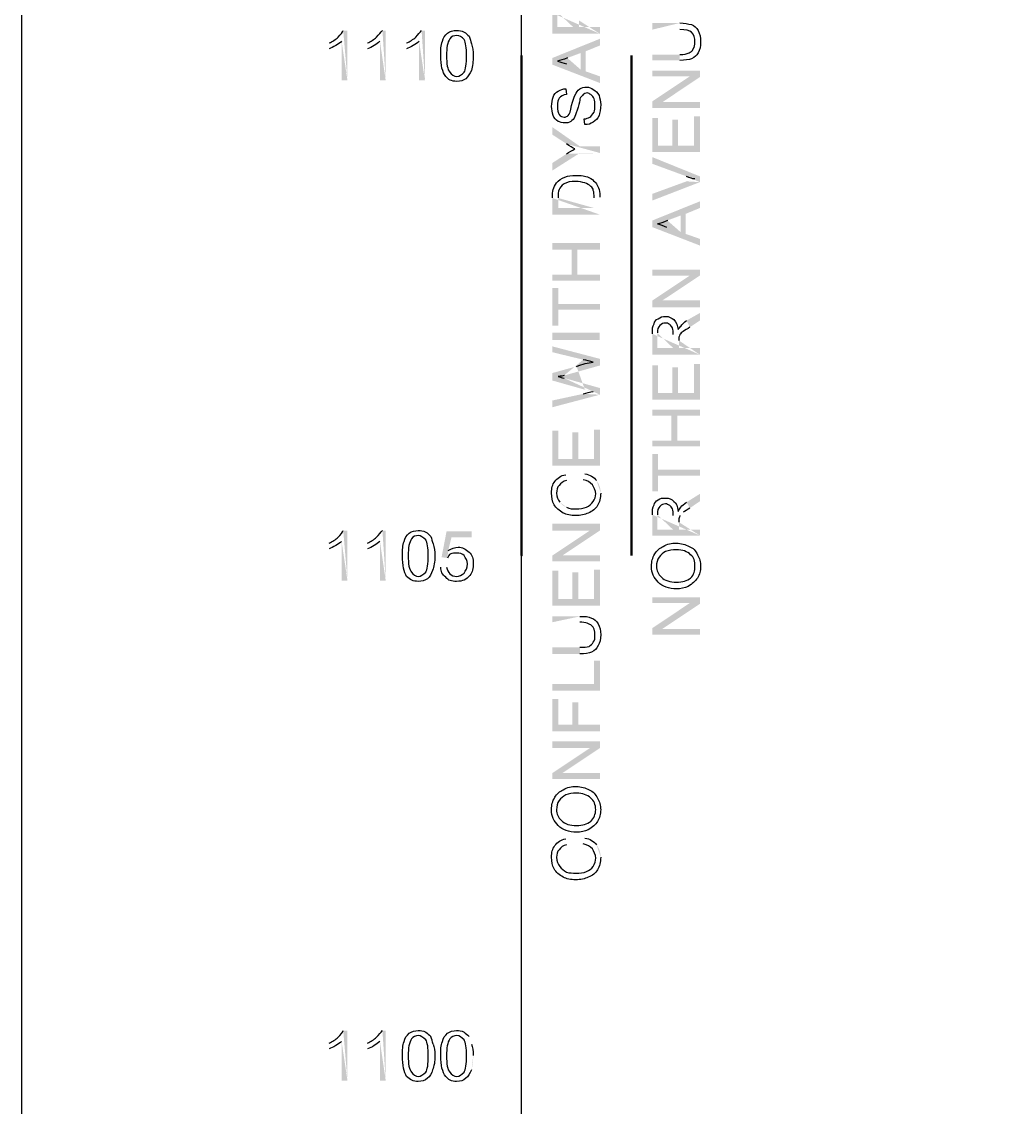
# Model space of a CAD drawing. Header units: feet. Extents: x -88.4 to -52.7, y -30 to -2.4.
# Drawn here: x -69 to -67.05, y -5.806 to -3.632 of the extents above; entities that cross this region are included whole.
import ezdxf

# ---------------------------------------------------------------- set-up
doc = ezdxf.new("R2010")
doc.units = ezdxf.units.FT
doc.header["$LTSCALE"] = 0.3
doc.header["$MEASUREMENT"] = 0
doc.layers.add('PDF_Geometry', color=7, linetype='Continuous')
doc.layers.add('PDF_Solid Fills', color=7, linetype='Continuous')

msp = doc.modelspace()

# ---------------------------------------------------------------- hatches: boundary and pattern name
at = {"layer": 'PDF_Solid Fills', "transparency": 33554559}
h = msp.add_hatch(color=256, dxfattribs=at)
h.paths.add_polyline_path([(-67.8421, -3.6564), (-67.9372, -3.6564), (-67.9372, -3.6147)], flags=0)
h.paths.add_polyline_path([(-67.9339, -3.5947, 0.082095), (-67.9372, -3.6147)], flags=0)
h.paths.add_polyline_path([(-67.8688, -3.5897), (-67.8421, -3.5729), (-67.8421, -3.588), (-67.8621, -3.6013)], flags=0)
h.paths.add_polyline_path([(-67.8838, -3.6297), (-67.8838, -3.643), (-67.8421, -3.643), (-67.8421, -3.6564)], flags=0)
h.paths.add_polyline_path([(-67.8955, -3.643), (-67.8955, -3.6163)], flags=0)
h.paths.add_polyline_path([(-67.9272, -3.613), (-67.9272, -3.643), (-67.8955, -3.643)], flags=0)
h = msp.add_hatch(color=256, dxfattribs=at)
h.paths.add_polyline_path([(-68.3475, -3.7499), (-68.3593, -3.7499), (-68.3593, -3.6714)], flags=0)
h.paths.add_polyline_path([(-68.3843, -3.6864), (-68.3843, -3.6748)], flags=0)
h.paths.add_polyline_path([(-68.356, -3.6498), (-68.3475, -3.6498), (-68.3475, -3.7499)], flags=0)
h = msp.add_hatch(color=256, dxfattribs=at)
h.paths.add_polyline_path([(-68.2709, -3.7499), (-68.2825, -3.7499), (-68.2825, -3.6714)], flags=0)
h.paths.add_polyline_path([(-68.3075, -3.6864), (-68.3075, -3.6748)], flags=0)
h.paths.add_polyline_path([(-68.2775, -3.6498), (-68.2709, -3.6498), (-68.2709, -3.7499)], flags=0)
h = msp.add_hatch(color=256, dxfattribs=at)
h.paths.add_polyline_path([(-68.1924, -3.7499), (-68.2041, -3.7499), (-68.2041, -3.6714)], flags=0)
h.paths.add_polyline_path([(-68.2291, -3.6864), (-68.2291, -3.6748)], flags=0)
h.paths.add_polyline_path([(-68.1991, -3.6498), (-68.1924, -3.6498), (-68.1924, -3.7499)], flags=0)
h = msp.add_hatch(color=256, dxfattribs=at)
h.paths.add_polyline_path([(-67.737, -3.6481), (-67.737, -3.6347), (-67.682, -3.6347)], flags=0)
h.paths.add_polyline_path([(-67.682, -3.7098), (-67.737, -3.7098), (-67.737, -3.6981), (-67.682, -3.6981)], flags=0)
h.paths.add_polyline_path([(-67.682, -3.6481), (-67.737, -3.6481)], flags=0)
h = msp.add_hatch(color=256, dxfattribs=at)
h.paths.add_polyline_path([(-67.8421, -3.7549), (-67.9372, -3.7182), (-67.9372, -3.7048), (-67.8421, -3.6664), (-67.8421, -3.6798), (-67.8705, -3.6914), (-67.8705, -3.7316), (-67.8421, -3.7416)], flags=0)
h.paths.add_polyline_path([(-67.8805, -3.7282), (-67.8805, -3.6948), (-67.9072, -3.7048)], flags=0)
h.paths.add_polyline_path([(-67.9089, -3.7166), (-67.8805, -3.7282)], flags=0)
for points in [[(-67.6419, -3.805), (-67.737, -3.805), (-67.737, -3.7917), (-67.6619, -3.7416), (-67.737, -3.7416), (-67.737, -3.7299), (-67.6419, -3.7299), (-67.6419, -3.7432), (-67.717, -3.7933), (-67.6419, -3.7933)], [(-67.6419, -3.8934), (-67.737, -3.8934), (-67.737, -3.825), (-67.7254, -3.825), (-67.7254, -3.8801), (-67.697, -3.8801), (-67.697, -3.8283), (-67.6854, -3.8283), (-67.6854, -3.8801), (-67.6536, -3.8801), (-67.6536, -3.8217), (-67.6419, -3.8217)], [(-67.8421, -4.1505), (-67.9372, -4.1505), (-67.9372, -4.1388), (-67.8988, -4.1388), (-67.8988, -4.0887), (-67.9372, -4.0887), (-67.9372, -4.0754), (-67.8421, -4.0754), (-67.8421, -4.0887), (-67.8871, -4.0887), (-67.8871, -4.1388), (-67.8421, -4.1388)], [(-67.6419, -4.2039), (-67.737, -4.2039), (-67.737, -4.1905), (-67.6619, -4.1405), (-67.737, -4.1405), (-67.737, -4.1288), (-67.6419, -4.1288), (-67.6419, -4.1405), (-67.717, -4.1905), (-67.6419, -4.1905)], [(-67.8421, -4.2089), (-67.9256, -4.2089), (-67.9256, -4.2406), (-67.9372, -4.2406), (-67.9372, -4.1655), (-67.9256, -4.1655), (-67.9256, -4.1973), (-67.8421, -4.1973)], [(-67.6419, -4.3892), (-67.737, -4.3892), (-67.737, -4.3207), (-67.7254, -4.3207), (-67.7254, -4.3758), (-67.697, -4.3758), (-67.697, -4.3241), (-67.6854, -4.3241), (-67.6854, -4.3758), (-67.6536, -4.3758), (-67.6536, -4.3174), (-67.6419, -4.3174)], [(-67.6419, -4.4827), (-67.737, -4.4827), (-67.737, -4.471), (-67.6987, -4.471), (-67.6987, -4.4209), (-67.737, -4.4209), (-67.737, -4.4093), (-67.6419, -4.4093), (-67.6419, -4.4209), (-67.687, -4.4209), (-67.687, -4.471), (-67.6419, -4.471)], [(-67.8421, -4.521), (-67.9372, -4.521), (-67.9372, -4.4509), (-67.9256, -4.4509), (-67.9256, -4.5077), (-67.8971, -4.5077), (-67.8971, -4.4543), (-67.8855, -4.4543), (-67.8855, -4.5077), (-67.8538, -4.5077), (-67.8538, -4.4493), (-67.8421, -4.4493)], [(-67.6419, -4.5411), (-67.7254, -4.5411), (-67.7254, -4.5728), (-67.737, -4.5728), (-67.737, -4.4977), (-67.7254, -4.4977), (-67.7254, -4.5295), (-67.6419, -4.5295)], [(-67.8421, -4.713), (-67.9372, -4.713), (-67.9372, -4.7012), (-67.8621, -4.6512), (-67.9372, -4.6512), (-67.9372, -4.6378), (-67.8421, -4.6378), (-67.8421, -4.6512), (-67.9172, -4.7012), (-67.8421, -4.7012)], [(-67.8421, -4.8014), (-67.9372, -4.8014), (-67.9372, -4.7313), (-67.9256, -4.7313), (-67.9256, -4.7881), (-67.8971, -4.7881), (-67.8971, -4.7347), (-67.8855, -4.7347), (-67.8855, -4.7881), (-67.8538, -4.7881), (-67.8538, -4.7297), (-67.8421, -4.7297)], [(-67.6419, -4.8599), (-67.737, -4.8599), (-67.737, -4.8466), (-67.6619, -4.7964), (-67.737, -4.7964), (-67.737, -4.7848), (-67.6419, -4.7848), (-67.6419, -4.7981), (-67.717, -4.8482), (-67.6419, -4.8482)], [(-67.8421, -4.9718), (-67.9372, -4.9718), (-67.9372, -4.9584), (-67.8538, -4.9584), (-67.8538, -4.9117), (-67.8421, -4.9117)], [(-67.8421, -5.0535), (-67.9372, -5.0535), (-67.9372, -4.9884), (-67.9256, -4.9884), (-67.9256, -5.0402), (-67.8971, -5.0402), (-67.8971, -4.9951), (-67.8855, -4.9951), (-67.8855, -5.0402), (-67.8421, -5.0402)], [(-67.8421, -5.1487), (-67.9372, -5.1487), (-67.9372, -5.137), (-67.8621, -5.087), (-67.9372, -5.087), (-67.9372, -5.0735), (-67.8421, -5.0735), (-67.8421, -5.087), (-67.9172, -5.137), (-67.8421, -5.137)]]:
    msp.add_hatch(color=256, dxfattribs=at).paths.add_polyline_path(points)
h = msp.add_hatch(color=256, dxfattribs=at)
h.paths.add_polyline_path([(-67.8421, -3.8951), (-67.8821, -3.8951), (-67.9372, -3.9302), (-67.9372, -3.9151), (-67.9089, -3.8968)], flags=0)
h.paths.add_polyline_path([(-67.9089, -3.8768), (-67.9372, -3.8584), (-67.9372, -3.8433), (-67.8821, -3.8818), (-67.8421, -3.8818), (-67.8421, -3.8951)], flags=0)
h = msp.add_hatch(color=256, dxfattribs=at)
h.paths.add_polyline_path([(-67.6419, -3.9535), (-67.737, -3.9903), (-67.737, -3.9769), (-67.6686, -3.9519)], flags=0)
h.paths.add_polyline_path([(-67.6686, -3.9519, 0.02074), (-67.6519, -3.9469)], flags=0)
h.paths.add_polyline_path([(-67.6686, -3.9419), (-67.737, -3.9168), (-67.737, -3.9034), (-67.6419, -3.9419), (-67.6419, -3.9535)], flags=0)
h = msp.add_hatch(color=256, dxfattribs=at)
h.paths.add_polyline_path([(-67.8421, -4.0186), (-67.9372, -4.0186), (-67.9372, -3.9852)], flags=0)
h.paths.add_polyline_path([(-67.8421, -3.9835), (-67.8421, -4.0186)], flags=0)
h.paths.add_polyline_path([(-67.8538, -4.0053), (-67.8538, -3.9852)], flags=0)
h.paths.add_polyline_path([(-67.9256, -3.9852), (-67.9256, -4.0053), (-67.8538, -4.0053)], flags=0)
h = msp.add_hatch(color=256, dxfattribs=at)
h.paths.add_polyline_path([(-67.6419, -4.0804), (-67.737, -4.0436), (-67.737, -4.0303), (-67.6419, -3.992), (-67.6419, -4.0053), (-67.6703, -4.017), (-67.6703, -4.0571), (-67.6419, -4.0671)], flags=0)
h.paths.add_polyline_path([(-67.6803, -4.0536), (-67.6803, -4.0203), (-67.707, -4.0303)], flags=0)
h.paths.add_polyline_path([(-67.7087, -4.0436), (-67.6803, -4.0536)], flags=0)
h = msp.add_hatch(color=256, dxfattribs=at)
h.paths.add_polyline_path([(-67.6419, -4.2991), (-67.737, -4.2991), (-67.737, -4.2573)], flags=0)
h.paths.add_polyline_path([(-67.6686, -4.2306), (-67.6419, -4.2156), (-67.6419, -4.2306), (-67.6619, -4.2439)], flags=0)
h.paths.add_polyline_path([(-67.6837, -4.2707), (-67.6837, -4.2857), (-67.6419, -4.2857), (-67.6419, -4.2991)], flags=0)
h.paths.add_polyline_path([(-67.6954, -4.2857), (-67.6954, -4.2589)], flags=0)
h.paths.add_polyline_path([(-67.727, -4.2556), (-67.727, -4.2857), (-67.6954, -4.2857)], flags=0)
h = msp.add_hatch(color=256, dxfattribs=at)
h.paths.add_polyline_path([(-67.8421, -4.3792), (-67.9372, -4.4043), (-67.9372, -4.3908), (-67.8755, -4.3775)], flags=0)
h.paths.add_polyline_path([(-67.8721, -4.3692, 0.018026), (-67.8555, -4.3725)], flags=0)
h.paths.add_polyline_path([(-67.8721, -4.3692), (-67.9372, -4.3508), (-67.9372, -4.3358), (-67.8888, -4.3224)], flags=0)
h.paths.add_polyline_path([(-67.8755, -4.3091), (-67.9372, -4.2941), (-67.9372, -4.2824), (-67.8421, -4.3074), (-67.8421, -4.3207), (-67.9139, -4.3408)], flags=0)
h.paths.add_polyline_path([(-67.9139, -4.3458), (-67.8421, -4.3658), (-67.8421, -4.3792)], flags=0)
h = msp.add_hatch(color=256, dxfattribs=at)
h.paths.add_polyline_path([(-67.8755, -4.5495), (-67.8721, -4.5378)], flags=0)
h.paths.add_polyline_path([(-67.8405, -4.5761, 0.165326), (-67.8488, -4.5511)], flags=0)
h.paths.add_polyline_path([(-67.9106, -4.5395), (-67.9089, -4.5511)], flags=0)
h.paths.add_polyline_path([(-67.9222, -4.5945, 0.164382), (-67.9089, -4.6046)], flags=0)
h = msp.add_hatch(color=256, dxfattribs=at)
h.paths.add_polyline_path([(-67.6419, -4.6612), (-67.737, -4.6612), (-67.737, -4.6196)], flags=0)
h.paths.add_polyline_path([(-67.6686, -4.5945), (-67.6419, -4.5778), (-67.6419, -4.5928), (-67.6619, -4.6062)], flags=0)
h.paths.add_polyline_path([(-67.682, -4.6212, 0.007453), (-67.6752, -4.6146)], flags=0)
h.paths.add_polyline_path([(-67.6837, -4.6346), (-67.6837, -4.6496), (-67.6419, -4.6496), (-67.6419, -4.6612)], flags=0)
h.paths.add_polyline_path([(-67.6954, -4.6496), (-67.6954, -4.6212)], flags=0)
h.paths.add_polyline_path([(-67.727, -4.6196), (-67.727, -4.6496), (-67.6954, -4.6496)], flags=0)
h = msp.add_hatch(color=256, dxfattribs=at)
h.paths.add_polyline_path([(-68.3475, -4.7514), (-68.3593, -4.7514), (-68.3593, -4.673)], flags=0)
h.paths.add_polyline_path([(-68.3843, -4.688), (-68.3843, -4.6763)], flags=0)
h.paths.add_polyline_path([(-68.356, -4.6513), (-68.3475, -4.6513), (-68.3475, -4.7514)], flags=0)
h = msp.add_hatch(color=256, dxfattribs=at)
h.paths.add_polyline_path([(-68.2709, -4.7514), (-68.2825, -4.7514), (-68.2825, -4.673)], flags=0)
h.paths.add_polyline_path([(-68.3075, -4.688), (-68.3075, -4.6763)], flags=0)
h.paths.add_polyline_path([(-68.2775, -4.6513), (-68.2709, -4.6513), (-68.2709, -4.7514)], flags=0)
h = msp.add_hatch(color=256, dxfattribs=at)
h.paths.add_polyline_path([(-68.1608, -4.7247), (-68.1491, -4.7247)], flags=0)
h.paths.add_polyline_path([(-68.1474, -4.7063), (-68.1591, -4.7047), (-68.1491, -4.6529), (-68.099, -4.6529), (-68.099, -4.6646), (-68.1391, -4.6646), (-68.1458, -4.6913)], flags=0)
h = msp.add_hatch(color=256, dxfattribs=at)
h.paths.add_polyline_path([(-67.9372, -4.8349), (-67.9372, -4.8232), (-67.8821, -4.8232)], flags=0)
h.paths.add_polyline_path([(-67.8821, -4.8983), (-67.9372, -4.8983), (-67.9372, -4.885), (-67.8821, -4.885)], flags=0)
h.paths.add_polyline_path([(-67.8821, -4.8349), (-67.9372, -4.8349)], flags=0)
h = msp.add_hatch(color=256, dxfattribs=at)
h.paths.add_polyline_path([(-67.8755, -5.2788), (-67.8721, -5.2672)], flags=0)
h.paths.add_polyline_path([(-67.8405, -5.3056, 0.163681), (-67.8488, -5.2805)], flags=0)
h.paths.add_polyline_path([(-67.9106, -5.2688), (-67.9089, -5.2805)], flags=0)
h = msp.add_hatch(color=256, dxfattribs=at)
h.paths.add_polyline_path([(-68.3475, -5.7529), (-68.3593, -5.7529), (-68.3593, -5.6745)], flags=0)
h.paths.add_polyline_path([(-68.3843, -5.6895), (-68.3843, -5.6778)], flags=0)
h.paths.add_polyline_path([(-68.356, -5.6528), (-68.3475, -5.6528), (-68.3475, -5.7529)], flags=0)
h = msp.add_hatch(color=256, dxfattribs=at)
h.paths.add_polyline_path([(-68.2709, -5.7529), (-68.2825, -5.7529), (-68.2825, -5.6745)], flags=0)
h.paths.add_polyline_path([(-68.3075, -5.6895), (-68.3075, -5.6778)], flags=0)
h.paths.add_polyline_path([(-68.2775, -5.6528), (-68.2709, -5.6528), (-68.2709, -5.7529)], flags=0)
h = msp.add_hatch(color=256, dxfattribs=at)
h.paths.add_polyline_path([(-68.099, -5.6796, 0.001543), (-68.104, -5.6645)], flags=0)
h.paths.add_polyline_path([(-68.099, -5.7312, 0.059811), (-68.0957, -5.7029)], flags=0)

# ---------------------------------------------------------------- linework, layer by layer
at = {"layer": 'PDF_Geometry', "lineweight": 25}
for points in [[(-68.9998, -12.4632), (-68.9998, -2.4479), (-53.4855, -2.4479), (-53.4855, -12.4632)], [(-54.9868, -2.6983), (-54.9868, -11.7121), (-67.9989, -11.7121), (-67.9989, -2.6983)]]:
    msp.add_lwpolyline(points, close=True, dxfattribs=at)
at = {"layer": 'PDF_Geometry', "lineweight": 50}
for points in [[(-67.9989, -3.6998), (-67.9989, -4.7013), (-67.9989, -3.6998)], [(-67.7787, -4.7013), (-67.7787, -3.6998)]]:
    msp.add_lwpolyline(points, dxfattribs=at)
at = {"layer": 'PDF_Geometry', "lineweight": 25}
for points in [[(-67.9106, -3.7666), (-67.9089, -3.7782)], [(-67.8721, -3.8383), (-67.8738, -3.8267)]]:
    msp.add_lwpolyline(points, dxfattribs=at)
msp.add_lwpolyline([(-68.1757, -5.6796, 0.001543), (-68.1807, -5.6645)], format="xyb", dxfattribs=at)
for points in [[(-68.366, -3.6631), (-68.361, -3.6581), (-68.3576, -3.6531), (-68.356, -3.6498)], [(-68.2892, -3.6631), (-68.2842, -3.6581), (-68.2809, -3.6531), (-68.2775, -3.6498)], [(-68.2108, -3.6631), (-68.2058, -3.6581), (-68.2024, -3.6531), (-68.1991, -3.6498)], [(-68.1474, -3.6548), (-68.1424, -3.6514), (-68.1358, -3.6498), (-68.1291, -3.6498)], [(-68.1291, -3.6498), (-68.124, -3.6498), (-68.119, -3.6498), (-68.114, -3.6531)], [(-67.682, -3.6347), (-67.6719, -3.6347), (-67.6653, -3.6363), (-67.6586, -3.638)], [(-67.6586, -3.6531), (-67.6619, -3.6498), (-67.6703, -3.6481), (-67.682, -3.6481)], [(-67.6586, -3.638), (-67.6536, -3.6397), (-67.6486, -3.6447), (-67.6453, -3.6498)], [(-67.6453, -3.6498), (-67.6419, -3.6564), (-67.6403, -3.6631), (-67.6403, -3.6731)], [(-68.3843, -3.6748), (-68.3776, -3.6714), (-68.371, -3.6681), (-68.366, -3.6631)], [(-68.3593, -3.6714), (-68.3626, -3.6748), (-68.366, -3.6764), (-68.371, -3.6798)], [(-68.3075, -3.6748), (-68.3009, -3.6714), (-68.2942, -3.6681), (-68.2892, -3.6631)], [(-68.2825, -3.6714), (-68.2859, -3.6748), (-68.2892, -3.6764), (-68.2942, -3.6798)], [(-68.2291, -3.6748), (-68.2224, -3.6714), (-68.2158, -3.6681), (-68.2108, -3.6631)], [(-68.2041, -3.6714), (-68.2074, -3.6748), (-68.2108, -3.6764), (-68.2158, -3.6798)], [(-68.1608, -3.6998), (-68.1608, -3.6881), (-68.1608, -3.6798), (-68.1574, -3.6714)], [(-68.1574, -3.6714), (-68.1558, -3.6648), (-68.1524, -3.6598), (-68.1474, -3.6548)], [(-68.1424, -3.6664), (-68.1474, -3.6731), (-68.1491, -3.6848), (-68.1491, -3.6998)], [(-68.1291, -3.6598), (-68.1341, -3.6598), (-68.1391, -3.6614), (-68.1424, -3.6664)], [(-68.114, -3.6681), (-68.119, -3.6631), (-68.1223, -3.6598), (-68.1291, -3.6598)], [(-68.114, -3.6531), (-68.1107, -3.6548), (-68.1073, -3.6581), (-68.104, -3.6614)], [(-68.109, -3.6998), (-68.109, -3.6848), (-68.1107, -3.6731), (-68.114, -3.6681)], [(-68.104, -3.6614), (-68.1023, -3.6664), (-68.1007, -3.6714), (-68.099, -3.6764)], [(-67.6519, -3.6731), (-67.6519, -3.6648), (-67.6536, -3.6581), (-67.6586, -3.6531)], [(-67.6553, -3.6864), (-67.6519, -3.6831), (-67.6519, -3.6781), (-67.6519, -3.6731)], [(-67.6403, -3.6731), (-67.6403, -3.6814), (-67.6419, -3.6881), (-67.6453, -3.6948)], [(-68.371, -3.6798), (-68.376, -3.6831), (-68.381, -3.6848), (-68.3843, -3.6864)], [(-68.2942, -3.6798), (-68.2992, -3.6831), (-68.3025, -3.6848), (-68.3075, -3.6864)], [(-68.2158, -3.6798), (-68.2208, -3.6831), (-68.2258, -3.6848), (-68.2291, -3.6864)], [(-68.099, -3.6764), (-68.0973, -3.6831), (-68.0957, -3.6914), (-68.0957, -3.6998)], [(-67.682, -3.6981), (-67.6736, -3.6981), (-67.6686, -3.6964), (-67.6636, -3.6948)], [(-67.6636, -3.6948), (-67.6603, -3.6931), (-67.6569, -3.6914), (-67.6553, -3.6864)], [(-67.6453, -3.6948), (-67.6486, -3.6998), (-67.6519, -3.7031), (-67.6586, -3.7064)], [(-68.1508, -3.7416), (-68.1574, -3.7332), (-68.1608, -3.7199), (-68.1608, -3.6998)], [(-68.1491, -3.6998), (-68.1491, -3.7166), (-68.1474, -3.7282), (-68.1424, -3.7332)], [(-68.114, -3.7332), (-68.1107, -3.7282), (-68.109, -3.7166), (-68.109, -3.6998)], [(-68.0957, -3.6998), (-68.0957, -3.7114), (-68.0973, -3.7216), (-68.099, -3.7299)], [(-67.9072, -3.7048), (-67.9156, -3.7081), (-67.9222, -3.7098), (-67.9272, -3.7114)], [(-67.9272, -3.7114), (-67.9206, -3.7131), (-67.9156, -3.7149), (-67.9089, -3.7166)], [(-67.6586, -3.7064), (-67.6636, -3.7081), (-67.6719, -3.7098), (-67.682, -3.7098)], [(-68.1424, -3.7332), (-68.1391, -3.7382), (-68.1341, -3.7416), (-68.1291, -3.7416)], [(-68.1291, -3.7416), (-68.1223, -3.7416), (-68.119, -3.7382), (-68.114, -3.7332)], [(-68.099, -3.7299), (-68.1023, -3.7366), (-68.1057, -3.7416), (-68.1107, -3.7466)], [(-68.1291, -3.7516), (-68.1391, -3.7516), (-68.1458, -3.7482), (-68.1508, -3.7416)], [(-68.1107, -3.7466), (-68.1157, -3.7499), (-68.1207, -3.7516), (-68.1291, -3.7516)], [(-67.9356, -3.7833), (-67.9339, -3.7782), (-67.9306, -3.7732), (-67.9256, -3.7716)], [(-67.9256, -3.7716), (-67.9206, -3.7682), (-67.9156, -3.7666), (-67.9106, -3.7666)], [(-67.9089, -3.7782), (-67.9156, -3.7782), (-67.9206, -3.7816), (-67.9239, -3.785)], [(-67.8988, -3.8), (-67.8955, -3.79), (-67.8938, -3.7833), (-67.8921, -3.7799)], [(-67.8921, -3.7799), (-67.8888, -3.7732), (-67.8871, -3.7699), (-67.8821, -3.7666)], [(-67.8821, -3.7666), (-67.8788, -3.7649), (-67.8738, -3.7632), (-67.8688, -3.7632)], [(-67.8755, -3.7782), (-67.8771, -3.7799), (-67.8805, -3.7833), (-67.8821, -3.7867)], [(-67.8671, -3.7749), (-67.8705, -3.7749), (-67.8738, -3.7766), (-67.8755, -3.7782)], [(-67.8688, -3.7632), (-67.8638, -3.7632), (-67.8588, -3.7649), (-67.8555, -3.7682)], [(-67.8605, -3.7782), (-67.8621, -3.7766), (-67.8655, -3.7749), (-67.8671, -3.7749)], [(-67.8538, -3.7867), (-67.8555, -3.7833), (-67.8571, -3.7799), (-67.8605, -3.7782)], [(-67.8555, -3.7682), (-67.8505, -3.7699), (-67.8471, -3.7749), (-67.8438, -3.7799)], [(-67.8438, -3.7799), (-67.8421, -3.785), (-67.8405, -3.7917), (-67.8405, -3.7983)], [(-67.9389, -3.8017), (-67.9389, -3.795), (-67.9372, -3.7883), (-67.9356, -3.7833)], [(-67.9356, -3.82), (-67.9372, -3.8133), (-67.9389, -3.8083), (-67.9389, -3.8017)], [(-67.9239, -3.785), (-67.9256, -3.7883), (-67.9272, -3.7933), (-67.9272, -3.8017)], [(-67.9272, -3.8017), (-67.9272, -3.8083), (-67.9256, -3.815), (-67.9239, -3.8183)], [(-67.9056, -3.82), (-67.9021, -3.8167), (-67.9005, -3.8117), (-67.8988, -3.8)], [(-67.8855, -3.8033), (-67.8888, -3.8117), (-67.8905, -3.8183), (-67.8921, -3.8217)], [(-67.8821, -3.7867), (-67.8821, -3.79), (-67.8838, -3.795), (-67.8855, -3.8033)], [(-67.8521, -3.7983), (-67.8521, -3.795), (-67.8521, -3.79), (-67.8538, -3.7867)], [(-67.8538, -3.8133), (-67.8521, -3.81), (-67.8521, -3.805), (-67.8521, -3.7983)], [(-67.8405, -3.7983), (-67.8405, -3.8067), (-67.8421, -3.815), (-67.8438, -3.82)], [(-67.9256, -3.8317), (-67.9306, -3.8283), (-67.9339, -3.825), (-67.9356, -3.82)], [(-67.9239, -3.8183), (-67.9206, -3.8217), (-67.9172, -3.8233), (-67.9139, -3.8233)], [(-67.9139, -3.8233), (-67.9106, -3.8233), (-67.9072, -3.8217), (-67.9056, -3.82)], [(-67.8921, -3.8217), (-67.8938, -3.8267), (-67.8971, -3.83), (-67.9005, -3.8317)], [(-67.8738, -3.8267), (-67.8688, -3.8267), (-67.8655, -3.825), (-67.8621, -3.8233)], [(-67.8621, -3.8233), (-67.8588, -3.8217), (-67.8571, -3.8183), (-67.8538, -3.8133)], [(-67.8438, -3.82), (-67.8471, -3.8267), (-67.8505, -3.83), (-67.8555, -3.8333)], [(-67.9122, -3.835), (-67.9172, -3.835), (-67.9222, -3.8333), (-67.9256, -3.8317)], [(-67.9005, -3.8317), (-67.9038, -3.835), (-67.9089, -3.835), (-67.9122, -3.835)], [(-67.8555, -3.8333), (-67.8605, -3.8367), (-67.8655, -3.8383), (-67.8721, -3.8383)], [(-67.8921, -3.8868), (-67.8971, -3.8851), (-67.9021, -3.8818), (-67.9089, -3.8768)], [(-67.9089, -3.8968), (-67.9038, -3.8934), (-67.8971, -3.8901), (-67.8921, -3.8868)], [(-67.9356, -3.9685), (-67.9339, -3.9635), (-67.9322, -3.9585), (-67.9289, -3.9552)], [(-67.9289, -3.9552), (-67.9256, -3.9502), (-67.9189, -3.9452), (-67.9122, -3.9435)], [(-67.9139, -3.9569), (-67.9189, -3.9602), (-67.9222, -3.9652), (-67.9239, -3.9685)], [(-67.8905, -3.9519), (-67.9005, -3.9519), (-67.9072, -3.9535), (-67.9139, -3.9569)], [(-67.9122, -3.9435), (-67.9056, -3.9402), (-67.8988, -3.9402), (-67.8905, -3.9402)], [(-67.8905, -3.9402), (-67.8821, -3.9402), (-67.8771, -3.9402), (-67.8705, -3.9419)], [(-67.8721, -3.9552), (-67.8771, -3.9535), (-67.8838, -3.9519), (-67.8905, -3.9519)], [(-67.8605, -3.9619), (-67.8638, -3.9585), (-67.8671, -3.9569), (-67.8721, -3.9552)], [(-67.8705, -3.9419), (-67.8655, -3.9435), (-67.8605, -3.9452), (-67.8571, -3.9485)], [(-67.8571, -3.9485), (-67.8538, -3.9519), (-67.8505, -3.9535), (-67.8488, -3.9569)], [(-67.8488, -3.9569), (-67.8471, -3.9602), (-67.8455, -3.9635), (-67.8438, -3.9685)], [(-67.6519, -3.9469), (-67.6569, -3.9469), (-67.6619, -3.9452), (-67.6686, -3.9419)], [(-67.9372, -3.9852), (-67.9372, -3.9785), (-67.9372, -3.9719), (-67.9356, -3.9685)], [(-67.9239, -3.9685), (-67.9256, -3.9719), (-67.9256, -3.9785), (-67.9256, -3.9852)], [(-67.8555, -3.9702), (-67.8555, -3.9669), (-67.8571, -3.9635), (-67.8605, -3.9619)], [(-67.8538, -3.9852), (-67.8538, -3.9785), (-67.8538, -3.9735), (-67.8555, -3.9702)], [(-67.8438, -3.9685), (-67.8421, -3.9735), (-67.8421, -3.9785), (-67.8421, -3.9835)], [(-67.707, -4.0303), (-67.7154, -4.0336), (-67.722, -4.037), (-67.727, -4.037)], [(-67.727, -4.037), (-67.7204, -4.0386), (-67.7154, -4.0403), (-67.7087, -4.0436)], [(-67.737, -4.2573), (-67.737, -4.2473), (-67.737, -4.2423), (-67.7337, -4.2373)], [(-67.7337, -4.2373), (-67.732, -4.2323), (-67.7304, -4.2289), (-67.7254, -4.2273)], [(-67.7254, -4.2273), (-67.7204, -4.2239), (-67.717, -4.2223), (-67.7104, -4.2223)], [(-67.7104, -4.2356), (-67.7154, -4.2356), (-67.7187, -4.2373), (-67.722, -4.2406)], [(-67.7104, -4.2223), (-67.7037, -4.2223), (-67.6987, -4.2256), (-67.6937, -4.2289)], [(-67.702, -4.2389), (-67.7054, -4.2356), (-67.7087, -4.2356), (-67.7104, -4.2356)], [(-67.697, -4.2456), (-67.6987, -4.2423), (-67.7004, -4.2406), (-67.702, -4.2389)], [(-67.6937, -4.2289), (-67.6887, -4.2339), (-67.687, -4.2406), (-67.6854, -4.2489)], [(-67.6803, -4.2423), (-67.6769, -4.2389), (-67.6736, -4.2339), (-67.6686, -4.2306)], [(-67.722, -4.2406), (-67.7254, -4.2439), (-67.727, -4.2489), (-67.727, -4.2556)], [(-67.6954, -4.2589), (-67.6954, -4.2539), (-67.6954, -4.2489), (-67.697, -4.2456)], [(-67.6854, -4.2489), (-67.6837, -4.2456), (-67.682, -4.2439), (-67.6803, -4.2423)], [(-67.682, -4.2589), (-67.682, -4.2607), (-67.6837, -4.2624), (-67.6837, -4.2641)], [(-67.6752, -4.2523), (-67.6786, -4.2539), (-67.6803, -4.2573), (-67.682, -4.2589)], [(-67.6619, -4.2439), (-67.6669, -4.2473), (-67.6719, -4.2506), (-67.6752, -4.2523)], [(-67.6837, -4.2641), (-67.6837, -4.2657), (-67.6837, -4.2691), (-67.6837, -4.2707)], [(-67.8888, -4.3224), (-67.8771, -4.3174), (-67.8655, -4.3157), (-67.8555, -4.3141)], [(-67.8555, -4.3141), (-67.8621, -4.3124), (-67.8688, -4.3107), (-67.8755, -4.3091)], [(-67.9139, -4.3408), (-67.9206, -4.3425), (-67.9239, -4.3425), (-67.9256, -4.3425)], [(-67.9256, -4.3425), (-67.9222, -4.3442), (-67.9172, -4.3458), (-67.9139, -4.3458)], [(-67.8755, -4.3775), (-67.8688, -4.3758), (-67.8621, -4.3742), (-67.8555, -4.3725)], [(-67.9322, -4.5528), (-67.9272, -4.5461), (-67.9206, -4.5411), (-67.9106, -4.5395)], [(-67.8721, -4.5378), (-67.8621, -4.5395), (-67.8538, -4.5445), (-67.8488, -4.5511)], [(-67.9389, -4.5761), (-67.9389, -4.5661), (-67.9372, -4.5595), (-67.9322, -4.5528)], [(-67.9239, -4.5611), (-67.9272, -4.5645), (-67.9289, -4.5695), (-67.9289, -4.5761)], [(-67.9089, -4.5511), (-67.9156, -4.5528), (-67.9206, -4.5561), (-67.9239, -4.5611)], [(-67.8571, -4.5595), (-67.8621, -4.5545), (-67.8671, -4.5511), (-67.8755, -4.5495)], [(-67.8505, -4.5778), (-67.8505, -4.5711), (-67.8538, -4.5645), (-67.8571, -4.5595)], [(-67.9339, -4.5995), (-67.9372, -4.5928), (-67.9389, -4.5845), (-67.9389, -4.5761)], [(-67.9289, -4.5761), (-67.9289, -4.5845), (-67.9256, -4.5895), (-67.9222, -4.5945)], [(-67.8555, -4.5928), (-67.8521, -4.5895), (-67.8505, -4.5828), (-67.8505, -4.5778)], [(-67.8405, -4.5761), (-67.8405, -4.5861), (-67.8421, -4.5945), (-67.8471, -4.6012)], [(-67.7254, -4.5895), (-67.7204, -4.5861), (-67.717, -4.5861), (-67.7104, -4.5861)], [(-67.7104, -4.5861), (-67.7037, -4.5861), (-67.6987, -4.5878), (-67.6937, -4.5928)], [(-67.9156, -4.6162), (-67.9239, -4.6112), (-67.9289, -4.6062), (-67.9339, -4.5995)], [(-67.9089, -4.6046), (-67.9021, -4.6079), (-67.8971, -4.6079), (-67.8905, -4.6079)], [(-67.8905, -4.6079), (-67.8821, -4.6079), (-67.8755, -4.6062), (-67.8688, -4.6046)], [(-67.8688, -4.6046), (-67.8638, -4.6029), (-67.8588, -4.5978), (-67.8555, -4.5928)], [(-67.8471, -4.6012), (-67.8505, -4.6079), (-67.8571, -4.6129), (-67.8655, -4.6162)], [(-67.737, -4.6196), (-67.737, -4.6112), (-67.737, -4.6046), (-67.7337, -4.5995)], [(-67.7337, -4.5995), (-67.732, -4.5961), (-67.7304, -4.5928), (-67.7254, -4.5895)], [(-67.722, -4.6029), (-67.7254, -4.6062), (-67.727, -4.6112), (-67.727, -4.6196)], [(-67.7104, -4.5978), (-67.7154, -4.5978), (-67.7187, -4.5995), (-67.722, -4.6029)], [(-67.702, -4.6012), (-67.7054, -4.5995), (-67.7087, -4.5978), (-67.7104, -4.5978)], [(-67.697, -4.6079), (-67.6987, -4.6046), (-67.7004, -4.6029), (-67.702, -4.6012)], [(-67.6954, -4.6212), (-67.6954, -4.6162), (-67.6954, -4.6112), (-67.697, -4.6079)], [(-67.6937, -4.5928), (-67.6887, -4.5961), (-67.687, -4.6029), (-67.6854, -4.6129)], [(-67.6854, -4.6129), (-67.6837, -4.6096), (-67.682, -4.6062), (-67.6803, -4.6046)], [(-67.6803, -4.6046), (-67.6769, -4.6012), (-67.6736, -4.5978), (-67.6686, -4.5945)], [(-67.6619, -4.6062), (-67.6669, -4.6096), (-67.6719, -4.6129), (-67.6752, -4.6146)], [(-67.8905, -4.6212), (-67.9005, -4.6212), (-67.9089, -4.6196), (-67.9156, -4.6162)], [(-67.8655, -4.6162), (-67.8721, -4.6196), (-67.8805, -4.6212), (-67.8905, -4.6212)], [(-67.682, -4.6212), (-67.682, -4.6229), (-67.6837, -4.6246), (-67.6837, -4.6279)], [(-67.6837, -4.6279), (-67.6837, -4.6296), (-67.6837, -4.6312), (-67.6837, -4.6346)], [(-68.366, -4.6647), (-68.361, -4.6597), (-68.3576, -4.6547), (-68.356, -4.6513)], [(-68.2892, -4.6647), (-68.2842, -4.6597), (-68.2809, -4.6547), (-68.2775, -4.6513)], [(-68.2241, -4.6562), (-68.2191, -4.6529), (-68.2124, -4.6512), (-68.2058, -4.6512)], [(-68.2058, -4.6512), (-68.2008, -4.6512), (-68.1958, -4.6512), (-68.1908, -4.6546)], [(-68.3843, -4.6763), (-68.3776, -4.673), (-68.371, -4.6697), (-68.366, -4.6647)], [(-68.3593, -4.673), (-68.3626, -4.6763), (-68.366, -4.678), (-68.371, -4.6813)], [(-68.3075, -4.6763), (-68.3009, -4.673), (-68.2942, -4.6697), (-68.2892, -4.6647)], [(-68.2825, -4.673), (-68.2859, -4.6763), (-68.2892, -4.678), (-68.2942, -4.6813)], [(-68.2374, -4.7013), (-68.2374, -4.6897), (-68.2374, -4.6813), (-68.2341, -4.673)], [(-68.2341, -4.673), (-68.2324, -4.6662), (-68.2291, -4.6612), (-68.2241, -4.6562)], [(-68.2191, -4.6679), (-68.2241, -4.6747), (-68.2258, -4.6863), (-68.2258, -4.7013)], [(-68.2058, -4.6612), (-68.2108, -4.6612), (-68.2158, -4.6629), (-68.2191, -4.6679)], [(-68.1908, -4.6697), (-68.1958, -4.6646), (-68.2008, -4.6612), (-68.2058, -4.6612)], [(-68.1908, -4.6546), (-68.1874, -4.6562), (-68.1841, -4.6596), (-68.1808, -4.6629)], [(-68.1858, -4.7013), (-68.1858, -4.6863), (-68.1874, -4.6747), (-68.1908, -4.6697)], [(-68.1808, -4.6629), (-68.1791, -4.6679), (-68.1774, -4.673), (-68.1758, -4.678)], [(-68.371, -4.6813), (-68.376, -4.6847), (-68.381, -4.6863), (-68.3843, -4.688)], [(-68.2942, -4.6813), (-68.2992, -4.6847), (-68.3025, -4.6863), (-68.3075, -4.688)], [(-68.1758, -4.678), (-68.1741, -4.6847), (-68.1724, -4.693), (-68.1724, -4.7013)], [(-68.1458, -4.6913), (-68.1391, -4.688), (-68.1323, -4.6847), (-68.1257, -4.6847)], [(-68.1257, -4.6847), (-68.1173, -4.6847), (-68.1107, -4.688), (-68.104, -4.6947)], [(-68.104, -4.6947), (-68.0973, -4.6997), (-68.0957, -4.708), (-68.0957, -4.718)], [(-67.732, -4.698), (-67.7287, -4.6913), (-67.722, -4.6863), (-67.7154, -4.683)], [(-67.7104, -4.693), (-67.7154, -4.6963), (-67.7204, -4.6997), (-67.7237, -4.7047)], [(-67.7154, -4.683), (-67.707, -4.678), (-67.6987, -4.6763), (-67.6887, -4.6763)], [(-67.6887, -4.6897), (-67.697, -4.6897), (-67.7037, -4.6913), (-67.7104, -4.693)], [(-67.6887, -4.6763), (-67.6803, -4.6763), (-67.6703, -4.6797), (-67.6636, -4.683)], [(-67.6603, -4.6997), (-67.6669, -4.693), (-67.6769, -4.6897), (-67.6887, -4.6897)], [(-67.6636, -4.683), (-67.6553, -4.6863), (-67.6503, -4.6913), (-67.6469, -4.6997)], [(-68.2291, -4.7431), (-68.2341, -4.7347), (-68.2374, -4.7213), (-68.2374, -4.7013)], [(-68.2258, -4.7013), (-68.2258, -4.718), (-68.2241, -4.7297), (-68.2191, -4.7347)], [(-68.1908, -4.7347), (-68.1874, -4.7297), (-68.1858, -4.718), (-68.1858, -4.7013)], [(-68.1724, -4.7013), (-68.1724, -4.7147), (-68.1741, -4.723), (-68.1774, -4.7313)], [(-68.1408, -4.698), (-68.1441, -4.6997), (-68.1458, -4.703), (-68.1474, -4.7063)], [(-68.129, -4.6963), (-68.1341, -4.6963), (-68.1374, -4.6963), (-68.1408, -4.698)], [(-68.114, -4.7013), (-68.1173, -4.698), (-68.1223, -4.6963), (-68.129, -4.6963)], [(-68.1073, -4.718), (-68.1073, -4.7113), (-68.1107, -4.7063), (-68.114, -4.7013)], [(-67.7387, -4.723), (-67.7387, -4.713), (-67.737, -4.7063), (-67.732, -4.698)], [(-67.7237, -4.7047), (-67.727, -4.7097), (-67.7287, -4.7163), (-67.7287, -4.723)], [(-67.6519, -4.723), (-67.6519, -4.713), (-67.6536, -4.7047), (-67.6603, -4.6997)], [(-67.6469, -4.6997), (-67.6419, -4.7063), (-67.6403, -4.7147), (-67.6403, -4.723)], [(-68.2191, -4.7347), (-68.2158, -4.7398), (-68.2108, -4.7431), (-68.2058, -4.7431)], [(-68.2058, -4.7431), (-68.2008, -4.7431), (-68.1958, -4.7398), (-68.1908, -4.7347)], [(-68.1774, -4.7313), (-68.1791, -4.7381), (-68.1824, -4.7431), (-68.1874, -4.7481)], [(-68.1508, -4.7448), (-68.1574, -4.7397), (-68.1608, -4.733), (-68.1608, -4.7247)], [(-68.1491, -4.7247), (-68.1474, -4.7297), (-68.1458, -4.7347), (-68.1424, -4.738)], [(-68.1424, -4.738), (-68.1391, -4.7413), (-68.1341, -4.743), (-68.129, -4.743)], [(-68.129, -4.743), (-68.124, -4.743), (-68.119, -4.7413), (-68.114, -4.7363)], [(-68.114, -4.7363), (-68.1107, -4.7313), (-68.1073, -4.7263), (-68.1073, -4.718)], [(-68.0957, -4.718), (-68.0957, -4.7263), (-68.0973, -4.7347), (-68.1023, -4.7413)], [(-67.7254, -4.7548), (-67.7337, -4.7464), (-67.7387, -4.7363), (-67.7387, -4.723)], [(-67.7287, -4.723), (-67.7287, -4.7313), (-67.7254, -4.7381), (-67.7187, -4.7448)], [(-67.6603, -4.7464), (-67.6536, -4.7398), (-67.6519, -4.7313), (-67.6519, -4.723)], [(-67.6403, -4.723), (-67.6403, -4.7313), (-67.6419, -4.7398), (-67.6469, -4.7464)], [(-68.2058, -4.7531), (-68.2158, -4.7531), (-68.2224, -4.7498), (-68.2291, -4.7431)], [(-68.1874, -4.7481), (-68.1924, -4.7514), (-68.1991, -4.7531), (-68.2058, -4.7531)], [(-68.129, -4.7531), (-68.1391, -4.7531), (-68.1458, -4.7514), (-68.1508, -4.7448)], [(-68.1023, -4.7413), (-68.109, -4.7498), (-68.1173, -4.7531), (-68.129, -4.7531)], [(-67.6887, -4.7681), (-67.7037, -4.7681), (-67.717, -4.7631), (-67.7254, -4.7548)], [(-67.7187, -4.7448), (-67.712, -4.7514), (-67.702, -4.7548), (-67.6887, -4.7548)], [(-67.6887, -4.7548), (-67.6769, -4.7548), (-67.6669, -4.7514), (-67.6603, -4.7464)], [(-67.6469, -4.7464), (-67.6519, -4.7531), (-67.6569, -4.7581), (-67.6653, -4.7631)], [(-67.6653, -4.7631), (-67.6719, -4.7664), (-67.6803, -4.7681), (-67.6887, -4.7681)], [(-67.8821, -4.8232), (-67.8721, -4.8232), (-67.8655, -4.8232), (-67.8588, -4.8266)], [(-67.8588, -4.8266), (-67.8538, -4.8282), (-67.8488, -4.8316), (-67.8455, -4.8382)], [(-67.8588, -4.8416), (-67.8621, -4.8382), (-67.8705, -4.8349), (-67.8821, -4.8349)], [(-67.8521, -4.8616), (-67.8521, -4.8516), (-67.8538, -4.8449), (-67.8588, -4.8416)], [(-67.8455, -4.8382), (-67.8421, -4.8432), (-67.8405, -4.8516), (-67.8405, -4.8599)], [(-67.8555, -4.875), (-67.8521, -4.8716), (-67.8521, -4.8666), (-67.8521, -4.8616)], [(-67.8405, -4.8599), (-67.8405, -4.8682), (-67.8421, -4.8767), (-67.8455, -4.8817)], [(-67.8821, -4.885), (-67.8738, -4.885), (-67.8688, -4.885), (-67.8638, -4.8833)], [(-67.8638, -4.8833), (-67.8605, -4.8817), (-67.8571, -4.8783), (-67.8555, -4.875)], [(-67.8455, -4.8817), (-67.8488, -4.8883), (-67.8521, -4.8917), (-67.8588, -4.895)], [(-67.8588, -4.895), (-67.8638, -4.8967), (-67.8721, -4.8983), (-67.8821, -4.8983)], [(-67.9322, -5.1854), (-67.9289, -5.1787), (-67.9222, -5.1737), (-67.9156, -5.1704)], [(-67.9156, -5.1704), (-67.9072, -5.1654), (-67.8988, -5.1637), (-67.8888, -5.1637)], [(-67.8888, -5.1637), (-67.8805, -5.1637), (-67.8705, -5.1671), (-67.8638, -5.1704)], [(-67.8638, -5.1704), (-67.8555, -5.1737), (-67.8505, -5.1804), (-67.8471, -5.1871)], [(-67.9389, -5.2104), (-67.9389, -5.2004), (-67.9372, -5.1937), (-67.9322, -5.1854)], [(-67.9239, -5.1921), (-67.9272, -5.1971), (-67.9289, -5.2037), (-67.9289, -5.2104)], [(-67.9106, -5.1804), (-67.9156, -5.1837), (-67.9206, -5.1871), (-67.9239, -5.1921)], [(-67.8888, -5.1771), (-67.8971, -5.1771), (-67.9038, -5.1787), (-67.9106, -5.1804)], [(-67.8605, -5.1871), (-67.8671, -5.1804), (-67.8771, -5.1771), (-67.8888, -5.1771)], [(-67.8505, -5.2104), (-67.8505, -5.2004), (-67.8538, -5.1921), (-67.8605, -5.1871)], [(-67.8471, -5.1871), (-67.8421, -5.1937), (-67.8405, -5.2021), (-67.8405, -5.2104)], [(-67.9256, -5.2422), (-67.9339, -5.2338), (-67.9389, -5.2238), (-67.9389, -5.2104)], [(-67.9289, -5.2104), (-67.9289, -5.2188), (-67.9256, -5.2255), (-67.9189, -5.2322)], [(-67.8605, -5.2338), (-67.8538, -5.2272), (-67.8505, -5.2188), (-67.8505, -5.2104)], [(-67.8405, -5.2104), (-67.8405, -5.2188), (-67.8421, -5.2272), (-67.8471, -5.2338)], [(-67.9189, -5.2322), (-67.9122, -5.2388), (-67.9021, -5.2422), (-67.8888, -5.2422)], [(-67.8888, -5.2422), (-67.8771, -5.2422), (-67.8671, -5.2388), (-67.8605, -5.2338)], [(-67.8471, -5.2338), (-67.8505, -5.2405), (-67.8571, -5.2455), (-67.8655, -5.2505)], [(-67.8888, -5.2555), (-67.9038, -5.2555), (-67.9172, -5.2505), (-67.9256, -5.2422)], [(-67.8655, -5.2505), (-67.8721, -5.2538), (-67.8805, -5.2555), (-67.8888, -5.2555)], [(-67.9389, -5.3056), (-67.9389, -5.2956), (-67.9372, -5.2889), (-67.9322, -5.2822)], [(-67.9322, -5.2822), (-67.9272, -5.2755), (-67.9206, -5.2705), (-67.9106, -5.2688)], [(-67.9089, -5.2805), (-67.9156, -5.2822), (-67.9206, -5.2856), (-67.9239, -5.2906)], [(-67.8571, -5.2889), (-67.8621, -5.2839), (-67.8671, -5.2805), (-67.8755, -5.2788)], [(-67.8721, -5.2672), (-67.8621, -5.2688), (-67.8538, -5.2738), (-67.8488, -5.2805)], [(-67.9239, -5.2906), (-67.9272, -5.2939), (-67.9289, -5.3006), (-67.9289, -5.3056)], [(-67.8505, -5.3073), (-67.8505, -5.3006), (-67.8538, -5.2939), (-67.8571, -5.2889)], [(-67.9339, -5.3289), (-67.9372, -5.3223), (-67.9389, -5.3139), (-67.9389, -5.3056)], [(-67.9289, -5.3056), (-67.9289, -5.3139), (-67.9256, -5.3189), (-67.9222, -5.3239)], [(-67.9222, -5.3239), (-67.9189, -5.3289), (-67.9139, -5.3323), (-67.9089, -5.3356)], [(-67.8688, -5.3339), (-67.8638, -5.3323), (-67.8588, -5.3289), (-67.8555, -5.3239)], [(-67.8555, -5.3239), (-67.8521, -5.3189), (-67.8505, -5.3123), (-67.8505, -5.3073)], [(-67.8405, -5.3056), (-67.8405, -5.3156), (-67.8421, -5.3239), (-67.8471, -5.3306)], [(-67.9156, -5.3456), (-67.9239, -5.3406), (-67.9289, -5.3356), (-67.9339, -5.3289)], [(-67.8905, -5.3506), (-67.9005, -5.3506), (-67.9089, -5.3489), (-67.9156, -5.3456)], [(-67.9089, -5.3356), (-67.9021, -5.3373), (-67.8971, -5.3373), (-67.8905, -5.3373)], [(-67.8905, -5.3373), (-67.8821, -5.3373), (-67.8755, -5.3373), (-67.8688, -5.3339)], [(-67.8655, -5.3456), (-67.8721, -5.3489), (-67.8805, -5.3506), (-67.8905, -5.3506)], [(-67.8471, -5.3306), (-67.8505, -5.3373), (-67.8571, -5.3423), (-67.8655, -5.3456)], [(-68.366, -5.6661), (-68.361, -5.6611), (-68.3576, -5.6561), (-68.356, -5.6528)], [(-68.2892, -5.6661), (-68.2842, -5.6611), (-68.2809, -5.6561), (-68.2775, -5.6528)], [(-68.2241, -5.6578), (-68.2191, -5.6545), (-68.2124, -5.6528), (-68.2058, -5.6528)], [(-68.2058, -5.6528), (-68.2008, -5.6528), (-68.1958, -5.6528), (-68.1908, -5.6561)], [(-68.1474, -5.6578), (-68.1424, -5.6545), (-68.1358, -5.6528), (-68.1291, -5.6528)], [(-68.1291, -5.6528), (-68.1241, -5.6528), (-68.1191, -5.6528), (-68.1141, -5.6561)], [(-68.3843, -5.6778), (-68.3776, -5.6745), (-68.371, -5.6711), (-68.366, -5.6661)], [(-68.3593, -5.6745), (-68.3626, -5.6778), (-68.366, -5.6795), (-68.371, -5.6828)], [(-68.3075, -5.6778), (-68.3009, -5.6745), (-68.2942, -5.6711), (-68.2892, -5.6661)], [(-68.2825, -5.6745), (-68.2859, -5.6778), (-68.2892, -5.6795), (-68.2942, -5.6828)], [(-68.2374, -5.7029), (-68.2374, -5.6912), (-68.2374, -5.6829), (-68.2341, -5.6745)], [(-68.2341, -5.6745), (-68.2324, -5.6678), (-68.2291, -5.6628), (-68.2241, -5.6578)], [(-68.2191, -5.6695), (-68.2241, -5.6761), (-68.2258, -5.6879), (-68.2258, -5.7029)], [(-68.2058, -5.6628), (-68.2108, -5.6628), (-68.2158, -5.6645), (-68.2191, -5.6695)], [(-68.1908, -5.6711), (-68.1958, -5.6661), (-68.2008, -5.6628), (-68.2058, -5.6628)], [(-68.1908, -5.6561), (-68.1873, -5.6578), (-68.184, -5.6611), (-68.1807, -5.6645)], [(-68.1857, -5.7029), (-68.1857, -5.6879), (-68.1873, -5.6761), (-68.1908, -5.6711)], [(-68.1608, -5.7029), (-68.1608, -5.6912), (-68.1608, -5.6829), (-68.1574, -5.6745)], [(-68.1574, -5.6745), (-68.1558, -5.6678), (-68.1524, -5.6628), (-68.1474, -5.6578)], [(-68.1424, -5.6695), (-68.1474, -5.6761), (-68.1491, -5.6879), (-68.1491, -5.7029)], [(-68.1291, -5.6628), (-68.1341, -5.6628), (-68.1391, -5.6645), (-68.1424, -5.6695)], [(-68.1141, -5.6711), (-68.1191, -5.6661), (-68.1224, -5.6628), (-68.1291, -5.6628)], [(-68.1141, -5.6561), (-68.1108, -5.6578), (-68.1074, -5.6611), (-68.104, -5.6645)], [(-68.1091, -5.7029), (-68.1091, -5.6879), (-68.1108, -5.6761), (-68.1141, -5.6711)], [(-68.371, -5.6828), (-68.376, -5.6861), (-68.381, -5.6878), (-68.3843, -5.6895)], [(-68.2942, -5.6828), (-68.2992, -5.6861), (-68.3025, -5.6878), (-68.3075, -5.6895)], [(-68.1757, -5.6796), (-68.174, -5.6862), (-68.1723, -5.6929), (-68.1723, -5.7029)], [(-68.099, -5.6796), (-68.0973, -5.6862), (-68.0957, -5.6929), (-68.0957, -5.7029)], [(-68.2291, -5.7446), (-68.2341, -5.7362), (-68.2374, -5.7229), (-68.2374, -5.7029)], [(-68.2258, -5.7029), (-68.2258, -5.7196), (-68.2241, -5.7312), (-68.2191, -5.7362)], [(-68.1908, -5.7362), (-68.1873, -5.7312), (-68.1857, -5.7196), (-68.1857, -5.7029)], [(-68.1723, -5.7029), (-68.1723, -5.7146), (-68.174, -5.7246), (-68.1773, -5.7312)], [(-68.1508, -5.7446), (-68.1574, -5.7362), (-68.1608, -5.7229), (-68.1608, -5.7029)], [(-68.1491, -5.7029), (-68.1491, -5.7196), (-68.1474, -5.7312), (-68.1424, -5.7362)], [(-68.1141, -5.7362), (-68.1108, -5.7312), (-68.1091, -5.7196), (-68.1091, -5.7029)], [(-68.2191, -5.7362), (-68.2158, -5.7412), (-68.2108, -5.7446), (-68.2058, -5.7446)], [(-68.2058, -5.7446), (-68.2008, -5.7446), (-68.1958, -5.7412), (-68.1908, -5.7362)], [(-68.1773, -5.7312), (-68.179, -5.7396), (-68.1823, -5.7446), (-68.1873, -5.748)], [(-68.1424, -5.7362), (-68.1391, -5.7412), (-68.1341, -5.7446), (-68.1291, -5.7446)], [(-68.1291, -5.7446), (-68.1224, -5.7446), (-68.1191, -5.7412), (-68.1141, -5.7362)], [(-68.099, -5.7312), (-68.1023, -5.7396), (-68.1057, -5.7446), (-68.1108, -5.748)], [(-68.2058, -5.7547), (-68.2158, -5.7547), (-68.2224, -5.7513), (-68.2291, -5.7446)], [(-68.1873, -5.748), (-68.1924, -5.753), (-68.1991, -5.7547), (-68.2058, -5.7547)], [(-68.1291, -5.7547), (-68.1391, -5.7547), (-68.1458, -5.7513), (-68.1508, -5.7446)], [(-68.1108, -5.748), (-68.1158, -5.753), (-68.1208, -5.7547), (-68.1291, -5.7547)]]:
    msp.add_open_spline(points, degree=3, dxfattribs=at)
at = {"layer": 'PDF_Solid Fills', "lineweight": 25, "transparency": 33554559}
msp.add_solid([(-67.9372, -4.2698), (-67.9372, -4.2548), (-67.8422, -4.2698), (-67.8422, -4.2548)], dxfattribs=at)

doc.saveas('drawing.dxf')
